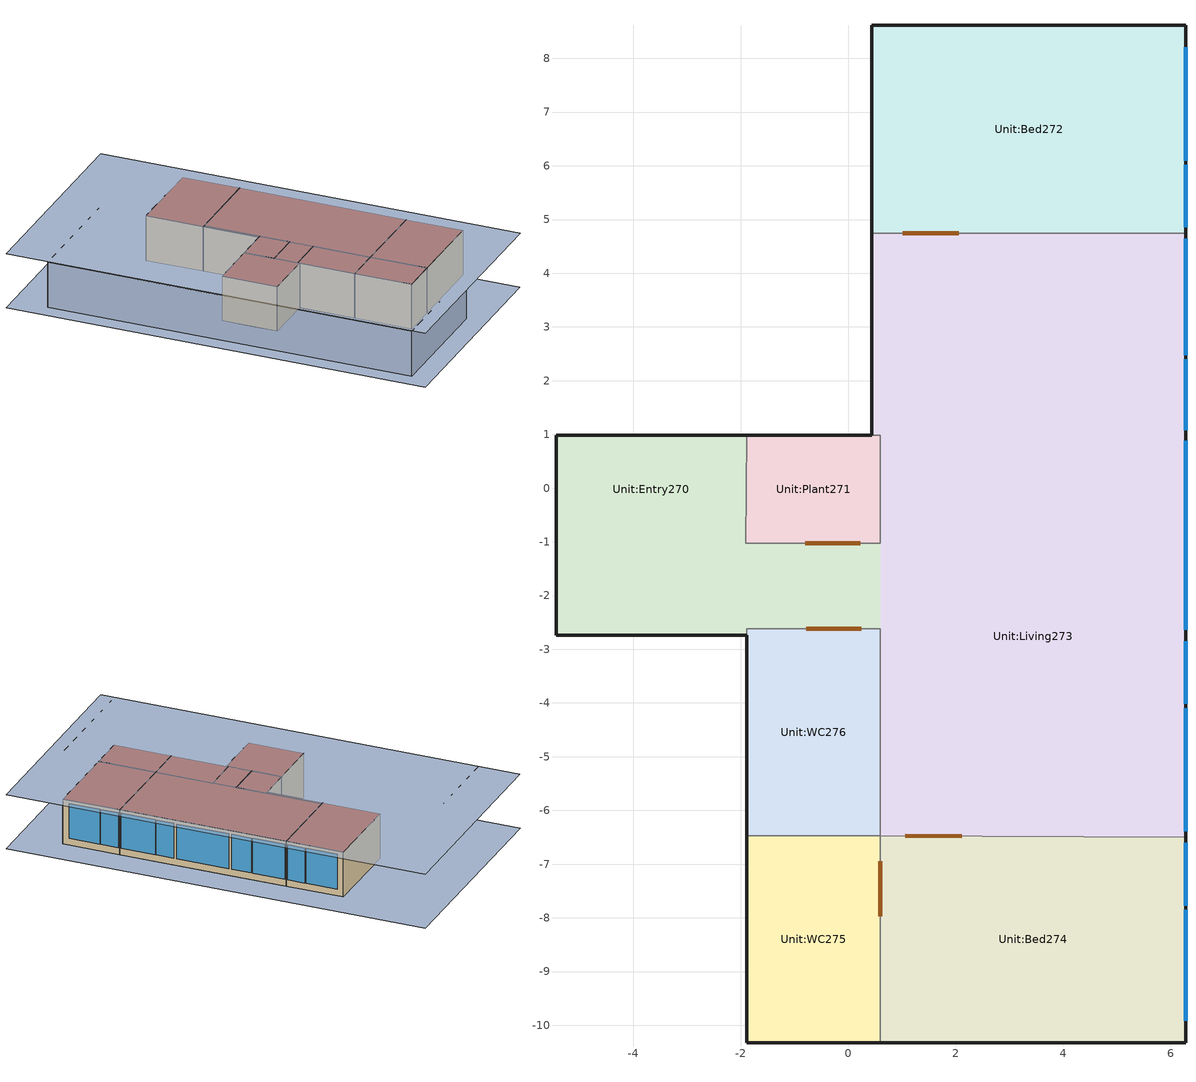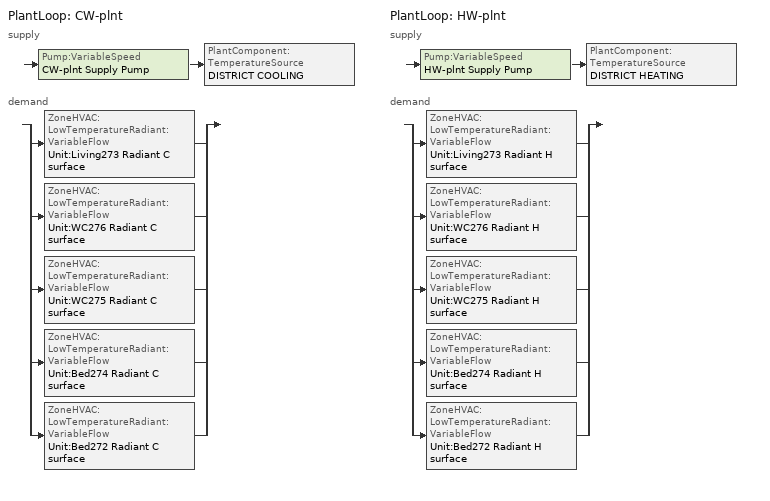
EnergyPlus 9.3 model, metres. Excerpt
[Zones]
Unit:Entry270
 floor outside (Nest external floor): 0.59,-2.62 -1.89,-2.62 -1.89,-1.03 0.59,-1.03 z8; -1.91,-1.03 -5.44,-1.03 -5.44,0.98 -1.89,0.98 z8; -1.89,-2.74 -5.44,-2.74 -5.44,-1.03 -1.89,-1.03 z8
 wall outside (Nest Unit External Wall North): -1.89,0.98 -5.44,0.98 -5.44,-2.74 -1.89,-2.74 z8:11.11
 wall to Unit:WC276 (Nest Unit Partitions): -1.89,-2.74 -1.89,-2.62 0.59,-2.62 z8:11.11
 wall to Unit:Plant271 (Nest Unit Partitions): 0.59,-1.03 -1.91,-1.03 -1.89,0.98 z8:11.11
 door inside (Project internal door): -0.78,-2.62 0.24,-2.62 z8.35:10.45; 0.22,-1.03 -0.8,-1.03 z8.4:10.5
 roof outside (Nest external ceiling): -1.92,-2.62 0.59,-2.62 0.59,-1.03 -1.91,-1.03 z11.11; -5.44,-2.74 -1.92,-2.74 -1.89,0.98 -5.44,0.98 z11.11
Unit:WC276
 floor outside (Heated Floor - External): 0.59,-6.47 -1.89,-6.47 -1.89,-2.62 0.59,-2.62 z8
 wall outside (Nest Unit External Wall North): -1.89,-2.74 -1.89,-6.47 z8:11.11
 wall to Unit:Living273 (Nest Unit Partitions_Rev): 0.59,-6.47 0.59,-2.62 z8:11.11
 wall to Unit:WC275 (Nest Unit Partitions): -1.89,-6.47 0.59,-6.47 z8:11.11
 roof outside (Chilled ceiling- External): -1.89,-6.47 0.59,-6.47 0.59,-2.62 -1.89,-2.62 z11.11
Unit:Plant271
 floor outside (Nest external floor): 0.59,-1.03 -1.91,-1.03 -1.89,0.98 0.59,0.98 z8
 wall outside (Nest Unit External Wall North): 0.44,0.98 -1.89,0.98 z8:11.11
 wall to Unit:Living273 (Nest Unit Partitions_Rev): 0.59,-1.03 0.59,0.98 0.44,0.98 z8:11.11
 roof outside (Nest external ceiling): -1.91,-1.03 0.59,-1.03 0.59,0.98 -1.89,0.98 z11.11
Unit:Living273
 floor outside (Heated Floor - External): 6.29,-6.5 0.59,-6.47 0.59,0.98 6.29,0.98 z8; 6.29,0.98 0.44,0.98 0.44,4.75 6.29,4.75 z8
 wall outside (Nest Unit External Wall South): 6.29,-6.5 6.29,4.75 z8:11.11
 wall outside (Nest Unit External Wall North): 0.44,4.75 0.44,0.98 z8:11.11
 wall to Unit:Bed272 (Nest Unit Partitions): 6.29,4.75 0.44,4.75 z8:11.11
 wall to Unit:Bed274 (Nest Unit Partitions): 0.59,-6.47 6.29,-6.5 z8:11.11
 window (1001): 6.29,-2.64 6.29,0.88 z8.45:10.87; 6.29,-6.39 6.29,-4.1 / 6.29,-4.02 6.29,-2.85 z8.46:10.89; 6.29,2.48 6.29,4.64 / 6.29,1.08 6.29,2.4 z8.46:10.88
 door inside (Project internal door): 2.06,4.75 1.01,4.75 / 1.06,-6.47 2.11,-6.48 z8.35:10.45
 roof outside (Chilled ceiling- External): 0.44,0.98 0.59,0.98 0.59,4.75 0.44,4.75 z11.11; 0.59,-6.47 6.29,-6.5 6.29,4.75 0.59,4.75 z11.11
Unit:WC275
 floor outside (Heated Floor - External): 0.59,-10.32 -1.89,-10.32 -1.89,-6.47 0.59,-6.47 z8
 wall outside (Nest Unit External Wall North): -1.89,-6.47 -1.89,-10.32 0.59,-10.32 z8:11.11
 wall to Unit:Bed274 (Nest Unit Partitions_Rev): 0.59,-10.32 0.59,-6.47 z8:11.11
 door inside (Project internal door): 0.59,-7.97 0.59,-6.95 z8.35:10.45
 roof outside (Chilled ceiling- External): -1.89,-10.32 0.59,-10.32 0.59,-6.47 -1.89,-6.47 z11.11
Unit:Bed272
 floor outside (Heated Floor - External): 6.29,4.75 0.44,4.75 0.44,8.61 6.29,8.61 z8
 wall outside (Nest Unit External Wall South): 6.29,4.75 6.29,8.61 z8:11.11
 wall outside (Nest Unit External Wall North): 6.29,8.61 0.44,8.61 0.44,4.75 z8:11.11
 window (1001): 6.29,6.1 6.29,8.2 / 6.29,4.85 6.29,6.02 z8.46:10.88
 roof outside (Chilled ceiling- External): 0.44,4.75 6.29,4.75 6.29,8.61 0.44,8.61 z11.11
Unit:Bed274
 floor outside (Heated Floor - External): 6.29,-10.32 0.59,-10.32 0.59,-6.47 6.29,-6.5 z8
 wall outside (Nest Unit External Wall South): 6.29,-10.32 6.29,-6.5 z8:11.11
 wall outside (Nest Unit External Wall North): 0.59,-10.32 6.29,-10.32 z8:11.11
 window (1001): 6.29,-9.91 6.29,-7.85 / 6.29,-7.77 6.29,-6.6 z8.46:10.88
 roof outside (Chilled ceiling- External): 0.59,-10.32 6.29,-10.32 6.29,-6.5 0.59,-6.47 z11.11
shading: 0.74,11.72 -7.89,11.72 / -7.89,11.72 -7.89,-12.87 / -7.89,-12.87 0.75,-12.87 / 0.75,-12.87 0.75,-10.32 / 0.75,-10.32 -1.89,-10.32 / -1.89,-10.32 -1.89,-2.74 / -1.89,-2.74 -5.44,-2.74 / -5.44,-2.74 -5.44,0.98 / -5.44,0.98 0.44,0.98 / 0.44,0.98 0.44,8.61 / 0.44,8.61 0.74,8.61 / 0.74,8.61 0.74,11.72 z8:11.11; -1.89,-12.87 0.75,-12.87 0.75,-10.32 -1.89,-10.32 z11.11; -5.44,-12.87 -1.89,-12.87 -1.89,-2.74 -5.44,-2.74 z11.11; -7.89,-12.87 -5.44,-12.87 -5.44,0.98 -7.89,0.98 z11.11; -7.89,0.98 0.44,0.98 0.44,8.61 -7.89,8.61 z11.11; -7.89,8.61 0.74,8.61 0.74,11.72 -7.89,11.72 z11.11; 0.74,8.61 0.44,8.61 0.44,11.72 0.74,11.72 z8; 0.44,0.98 -5.44,0.98 -5.44,11.72 0.44,11.72 z8; -5.44,-2.74 -7.89,-2.74 -7.89,11.72 -5.44,11.72 z8; -1.89,-10.32 -7.89,-10.32 -7.89,-2.74 -1.89,-2.74 z8; 0.75,-12.87 -7.89,-12.87 -7.89,-10.32 0.75,-10.32 z8; 7.2,-13.78 -7.88,-13.78 -7.88,14.54 7.2,14.54 z11.16; 7.2,-13.78 -7.88,-13.78 -7.88,14.54 7.2,14.54 z11.16; 7.19,-13.78 -7.9,-13.78 -7.9,14.54 7.19,14.54 z7.4; 7.19,-13.78 -7.9,-13.78 -7.9,14.54 7.19,14.54 z7.4
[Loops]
PlantLoop 'CW-plnt'
 supply: Pump:VariableSpeed 'CW-plnt Supply Pump' > PlantComponent:TemperatureSource 'DISTRICT COOLING'
 demand: split
  | ZoneHVAC:LowTemperatureRadiant:VariableFlow 'Unit:Living273 Radiant C surface'
  | ZoneHVAC:LowTemperatureRadiant:VariableFlow 'Unit:WC276 Radiant C surface'
  | ZoneHVAC:LowTemperatureRadiant:VariableFlow 'Unit:WC275 Radiant C surface'
  | ZoneHVAC:LowTemperatureRadiant:VariableFlow 'Unit:Bed274 Radiant C surface'
  | ZoneHVAC:LowTemperatureRadiant:VariableFlow 'Unit:Bed272 Radiant C surface'
PlantLoop 'HW-plnt'
 supply: Pump:VariableSpeed 'HW-plnt Supply Pump' > PlantComponent:TemperatureSource 'DISTRICT HEATING'
 demand: split
  | ZoneHVAC:LowTemperatureRadiant:VariableFlow 'Unit:Living273 Radiant H surface'
  | ZoneHVAC:LowTemperatureRadiant:VariableFlow 'Unit:WC276 Radiant H surface'
  | ZoneHVAC:LowTemperatureRadiant:VariableFlow 'Unit:WC275 Radiant H surface'
  | ZoneHVAC:LowTemperatureRadiant:VariableFlow 'Unit:Bed274 Radiant H surface'
  | ZoneHVAC:LowTemperatureRadiant:VariableFlow 'Unit:Bed272 Radiant H surface'
[Site:Location]
Nest (01-01:31-12): Latitude {deg}=47.24; Longitude {deg}=8.36; Time Zone {hr}=1; Elevation {m}=448.1
[Site:GroundTemperature:BuildingSurface]
18, 18, 18, 18, 18, 18, 18, 18, 18, 18, 18, 18
[SizingPeriod:DesignDay] Day of Month=15; Humidity Condition Type=WetBulb; Barometric Pressure {Pa}=96056.4; Wind Direction {deg}=0; Rain Indicator=No; Snow Indicator=No; Daylight Saving Time Indicator=No
Name | Month | Day Type | Maximum Dry-Bulb Temperature {C} | Daily Dry-Bulb Temperature Range {deltaC} | Wetbulb or DewPoint at Maximum Dry-Bulb {C} | Wind Speed {m/s} | Sky Clearness
Summer Design Day in Nest (01-01:31-12) Jul | 7 | SummerDesignDay | 28.8 | 8.7 | 19.1 | 0 | 0.98
Winter Design Day in Nest (01-01:31-12) | 1 | WinterDesignDay | -8.4 | 0 | -8.4 | 12.1 | 0
[Building]
Building: North Axis {deg}=29; Terrain=Suburbs; Loads Convergence Tolerance Value {W}=.04; Temperature Convergence Tolerance Value {deltaC}=.4; Solar Distribution=FullExterior; Maximum Number of Warmup Days=100; Minimum Number of Warmup Days=25
[Material:NoMass] Roughness=Rough; Thermal Resistance {m2-K/W}=.18; Thermal Absorptance=0.9; Solar Absorptance=0.7; Visible Absorptance=0.7
9_RVAL_2; 15_RVAL_2
[Construction]
Nest external floor; Nest external ceiling: External Rendering_0.025, MW Stone Wool (rolls)_0.2, Timber Flooring_0.005
Nest Unit Partitions; Nest Unit Partitions_Rev: Feinputz Lehm_0.0125, Rewall Nakedboard_0.015, Reapor_0.075, Rewall Nakedboard_0.015, Feinputz Lehm_0.0125
Project internal door: Painted Oak_0.035
Nest Unit External Wall South: Woods - fir pine_0.025, 9_RVAL_2, Mineral fibre/wool - UltratouchDenim_0.215, Woods - fir pine_0.015, Mycofoam_0.055, Feinputz Lehm_0.01
Nest Unit External Wall North: Woods - fir pine_0.025, 15_RVAL_2, Capatect Hanf_0.26, Woods - fir pine_0.015, ECOR flatCOR_0.01, Felt_0.01
1001: 10000, 1016, 10002, 1016, 10001
2001: 20001, 10000, 1016, 10002, 1016, 10001
[WindowMaterial:Gas]
1016: Gas Type=Argon; Thickness {m}=.012
[WindowMaterial:Glazing] Optical Data Type=SpectralAverage; Thickness {m .008}=.003; Infrared Transmittance at Normal Incidence=0; Conductivity {W/m-K 1.0}=1
10000: Solar Transmittance at Normal Incidence {.8}=.8; Front Side Solar Reflectance at Normal Incidence {.17}=.15; Back Side Solar Reflectance at Normal Incidence {.22}=.15; Visible Transmittance at Normal Incidence=.85; Front Side Visible Reflectance at Normal Incidence=.056; Back Side Visible Reflectance at Normal Incidence=.079; Front Side Infrared Hemispherical Emissivity {.84}=.84; Back Side Infrared Hemispherical Emissivity {.1}=.1; Dirt Correction Factor for Solar and Visible Transmittance {.2}=1
10001: Visible Transmittance at Normal Incidence=.85; Front Side Visible Reflectance at Normal Incidence=.079; Back Side Visible Reflectance at Normal Incidence=.056; Solar Transmittance at Normal Incidence {.7}=.8; Front Side Solar Reflectance at Normal Incidence {.22}=.15; Back Side Solar Reflectance at Normal Incidence {.17}=.15; Front Side Infrared Hemispherical Emissivity {.1}=.1; Back Side Infrared Hemispherical Emissivity {.84}=.84; Dirt Correction Factor for Solar and Visible Transmittance=1
10002: Front Side Visible Reflectance at Normal Incidence=.081; Back Side Visible Reflectance at Normal Incidence=.081; Dirt Correction Factor for Solar and Visible Transmittance=1; Solar Transmittance at Normal Incidence {.875}=.875; Front Side Solar Reflectance at Normal Incidence {.071}=.075; Back Side Solar Reflectance at Normal Incidence {.071}=.075; Visible Transmittance at Normal Incidence {.881}=.898; Front Side Infrared Hemispherical Emissivity=.84; Back Side Infrared Hemispherical Emissivity=.84
[WindowMaterial:Blind]
20001: Slat Orientation=Horizontal; Slat Width {m}=0.025; Slat Separation {m}=0.024; Slat Thickness {m}=0.001; Slat Angle {deg}=90; Slat Conductivity {W/m-K}=0.9; Slat Beam Solar Transmittance=0.05; Front Side Slat Beam Solar Reflectance=0.8; Back Side Slat Beam Solar Reflectance=.8; Slat Diffuse Solar Transmittance=0.05; Front Side Slat Diffuse Solar Reflectance=.8; Back Side Slat Diffuse Solar Reflectance=.8; Slat Beam Visible Transmittance=0; Front Side Slat Beam Visible Reflectance=.8; Back Side Slat Beam Visible Reflectance=.8; Slat Diffuse Visible Transmittance=0; Front Side Slat Diffuse Visible Reflectance=.8; Back Side Slat Diffuse Visible Reflectance=.8; Slat Infrared Hemispherical Transmittance=0; Front Side Slat Infrared Hemispherical Emissivity=.9; Back Side Slat Infrared Hemispherical Emissivity=.9; Blind to Glass Distance {m}=.015; Blind Top Opening Multiplier=.5; Blind Bottom Opening Multiplier=.5; Blind Left Side Opening Multiplier=.5; Blind Right Side Opening Multiplier=.5; Minimum Slat Angle {deg}=0; Maximum Slat Angle {deg}=180
[Material] Roughness=Rough
External Rendering_0.025: Thickness {m}=.025; Conductivity {W/m-K}=0.5; Density {kg/m3}=1300; Specific Heat {J/kg-K}=1000; Thermal Absorptance=0.9; Solar Absorptance=0.7; Visible Absorptance=0.7
MW Stone Wool (rolls)_0.2: Conductivity {W/m-K}=0.03; Density {kg/m3}=30; Specific Heat {J/kg-K}=840; Thermal Absorptance=0.9; Solar Absorptance=0.6; Visible Absorptance=0.6; Thickness {m .15}=.25
Timber Flooring_0.005: Thickness {m .005}=.006; Conductivity {W/m-K .08 to 15}=.15; Density {kg/m3 2600 3000}=3000; Specific Heat {J/kg-K 2600 3000}=3000; Thermal Absorptance {0.6}=0.6; Solar Absorptance {0.53}=0.7; Visible Absorptance {0.53}=0.2
Feinputz Lehm_0.0125: Conductivity {W/m-K}=.8; Thermal Absorptance=.9; Solar Absorptance=.7; Visible Absorptance=.6; Thickness {m 0.01}=.017; Density {kg/m3 1600}=1600; Specific Heat {J/kg-K 1000}=1000
Rewall Nakedboard_0.015: Thermal Absorptance=.9; Solar Absorptance=.6; Visible Absorptance=.6; Thickness {m .015}=.1; Conductivity {W/m-K.21}=1.21; Density {kg/m3 732}=2732; Specific Heat {J/kg-K 1000 2500}=2500
Reapor_0.075: Conductivity {W/m-K}=.08; Density {kg/m3}=25; Specific Heat {J/kg-K}=1000; Thermal Absorptance=.9; Solar Absorptance=.6; Visible Absorptance=.6; Thickness {m 075}=.15
Painted Oak_0.035: Thickness {m}=.035; Conductivity {W/m-K}=0.19; Density {kg/m3}=700; Specific Heat {J/kg-K}=2390; Thermal Absorptance=0.9; Solar Absorptance=0.5; Visible Absorptance=0.5
Woods - fir pine_0.025: Conductivity {W/m-K}=0.12; Specific Heat {J/kg-K}=1380; Thermal Absorptance=0.9; Solar Absorptance=0.6; Visible Absorptance=0.6; Thickness {m .015}=.05; Density {kg/m3 510}=510
Mineral fibre/wool - UltratouchDenim_0.215: Density {kg/m3}=140; Specific Heat {J/kg-K}=840; Thermal Absorptance=.9; Solar Absorptance=.6; Visible Absorptance=.6; Thickness {m .415}=.25; Conductivity {W/m-K .038}=.038
Woods - fir pine_0.015: Conductivity {W/m-K}=0.5; Specific Heat {J/kg-K}=1380; Thermal Absorptance=0.9; Solar Absorptance=0.6; Visible Absorptance=0.6; Thickness {m .015}=.015; Density {kg/m3 510}=510
Mycofoam_0.055: Density {kg/m3}=43; Specific Heat {J/kg-K}=1380; Thermal Absorptance=.9; Solar Absorptance=.6; Visible Absorptance=.6; Thickness {m .055}=.075; Conductivity {W/m-K .136}=.136
Feinputz Lehm_0.01: Solar Absorptance=.6; Visible Absorptance=.6; Density {kg/m3 1600}=1600; Specific Heat {J/kg-K 1000}=1000; Thickness {m .01}=.01; Conductivity {W/m-K 1.8}=1.8; Thermal Absorptance {0.9}=.8
Limestone extra hard_0.008: Thermal Absorptance=0.8; Solar Absorptance=0.4; Visible Absorptance=0.2; Thickness {m .008}=.01; Conductivity {W/m-K 12.28}=15.5; Density {kg/m3 3600}=1500; Specific Heat {J/kg-K 2000}=1500
Capatect Hanf_0.26: Density {kg/m3}=48; Specific Heat {J/kg-K}=1381; Thermal Absorptance=.9; Solar Absorptance=.6; Visible Absorptance=.6; Thickness {m .26}=.46; Conductivity {W/m-K .041}=.15
ECOR flatCOR_0.01: Density {kg/m3}=1067; Specific Heat {J/kg-K}=1200; Thermal Absorptance=.9; Solar Absorptance=.6; Visible Absorptance=.6; Thickness {m .01}=.06; Conductivity {W/m-K.032}=.032
Felt_0.01: Conductivity {W/m-K}=.1; Thermal Absorptance=.9; Solar Absorptance=.7; Visible Absorptance=.7; Thickness {m .01}=.02; Density {kg/m3 280}=1780; Specific Heat {J/kg-K 400}=1900
[Construction:InternalSource]
Heated Floor - External: 2, 2, 1, 0.1, External Rendering_0.025, MW Stone Wool (rolls)_0.2, Timber Flooring_0.005
Chilled ceiling- External: 2, 2, 1, .1, External Rendering_0.025, MW Stone Wool (rolls)_0.2, Limestone extra hard_0.008
[WindowShadingControl] Shading Type=ExteriorBlind; Construction with Shading=2001; Shading Control Type=OnIfScheduleAllows; Setpoint {W/m2, W or deg C 1200}=10; Shading Control Is Scheduled=Yes; Glare Control Is Active=No; Type of Slat Angle Control for Blinds=FixedSlatAngle; Setpoint 2 {W/m2 or deg C}=0; Multiple Surface Control Type=Sequential
Name | Zone | Schedule | Daylighting Control Object | Fenestration Surface 1 | Fenestration Surface 2 | Fenestration Surface 3 | Fenestration Surface 4 | Fenestration Surface 5
1001-Unit:Living273 | Unit:Living273 | Living273_Shade1 | Unit:Living273_DaylCtrl | Unit:Living273_Wall_2_0_0_0_0_0_Win
1001-Unit:Living273-2 | Unit:Living273 | Living273_Shade2 | Unit:Living273_DaylCtrl |  | Unit:Living273_Wall_2_0_0_1_0_1_Win | Unit:Living273_Wall_2_0_0_2_0_2_Win
1001-Unit:Living273-3 | Unit:Living273 | Living273_Shade3 | Unit:Living273_DaylCtrl |  |  |  | Unit:Living273_Wall_2_0_0_3_0_3_Win | Unit:Living273_Wall_2_0_0_4_0_4_Win
1001-Unit:Bed274 | Unit:Bed274 | Bed274_Shade | Unit:Bed274_DaylCtrl | Unit:Bed274_Wall_2_0_0_0_0_0_Win | Unit:Bed274_Wall_2_0_0_1_0_1_Win
1001-Unit:Bed272 | Unit:Bed272 | Bed272_Shade | Unit:Bed272_DaylCtrl | Unit:Bed272_Wall_2_0_0_0_0_0_Win | Unit:Bed272_Wall_2_0_0_1_0_1_Win
[Zone] Type=1; Multiplier=1; Ceiling Height {m}=autocalculate; Volume {m3}=autocalculate
Unit:Entry270; Unit:WC276; Unit:Living273; Unit:Plant271; Unit:WC275; Unit:Bed274; Unit:Bed272
[PEOPLE] Number of People Calculation Method=People; Fraction Radiant=.3; Sensible Heat Fraction=AutoCalculate; Carbon Dioxide Generation Rate {m3/s-W}=3.82e-08; Enable ASHRAE 55 Comfort Warnings=No; Mean Radiant Temperature Calculation Type=ZoneAveraged; Work Efficiency Schedule=Work efficiency; Clothing Insulation Calculation Method=ClothingInsulationSchedule; Air Velocity Schedule=AirVelocitySchedule
Name | Zone or ZoneList | Number of People Schedule | Number of People | Activity Level Schedule | Clothing Insulation Schedule | Number of People 1.15816
People Unit:Entry270 | Unit:Entry270 | Off 24/7 | 0 | Activity Schedule 6995 | Clothing Schedule 6995
People Unit:WC276 | Unit:WC276 | Off 24/7 | 0 | Activity Schedule 7006 | Clothing Schedule 7006
People Unit:Living273 | Unit:Living273 | SIA Living_Occ |  | Activity Schedule 7014 | Clothing Schedule 7014 | 0.1
People Unit:Plant271 | Unit:Plant271 | Off 24/7 | 0 | Activity Schedule 7025 | Clothing Schedule 7025
People Unit:WC275 | Unit:WC275 | Off 24/7 | 0 | Activity Schedule 7033 | Clothing Schedule 7033
People Unit:Bed274 | Unit:Bed274 | SIA Bed_Occ | .357798 | Activity Schedule 7040 | Clothing Schedule 7040
People Unit:Bed272 | Unit:Bed272 | SIA Bed_Occ | .350374 | Activity Schedule 7047 | Clothing Schedule 7047
[Lights] Design Level Calculation Method=LightingLevel; Return Air Fraction=0; Fraction Replaceable=1
Name | Zone or ZoneList | Schedule | Lighting Level {W} | Fraction Radiant | Fraction Visible | Lighting Level {W 2721.676}
Unit:Entry270 General lighting | Unit:Entry270 | Off 24/7 | 100 | 0 | .2
Unit:WC276 General lighting | Unit:WC276 | On 24/7 | 150 | .42 | .18
Unit:Living273 General lighting | Unit:Living273 | Off 24/7 |  | 0 | .2 | 40
Unit:WC275 General lighting | Unit:WC275 | On 24/7 | 150 | .42 | .18
Unit:Bed274 General lighting | Unit:Bed274 | Off 24/7 | 20 | 0 | .2
Unit:Bed272 General lighting | Unit:Bed272 | Off 24/7 | 20 | 0 | .2
[ZoneInfiltration:DesignFlowRate] Design Flow Rate Calculation Method=Flow/zone; Constant Term Coefficient=1; Temperature Term Coefficient=0; Velocity Term Coefficient=0; Velocity Squared Term Coefficient=0
Unit:Entry270 Infiltration: Zone or ZoneList=Unit:Entry270; Schedule=Off 24/7; Design Flow Rate {m3/s .00052, last .00001}=.001
Unit:WC276 Infiltration: Zone or ZoneList=Unit:WC276; Schedule=On 24/7; Design Flow Rate {m3/s .001754 last .00001}=.005
Unit:Living273 Infiltration: Zone or ZoneList=Unit:Living273; Schedule=On 24/7; Design Flow Rate {m3/s .02207 last .002 or .001}=.006
Unit:Plant271 Infiltration: Zone or ZoneList=Unit:Plant271; Schedule=Off 24/7; Design Flow Rate {m3/s last .00001}=.001
Unit:WC275 Infiltration: Zone or ZoneList=Unit:WC275; Schedule=On 24/7; Design Flow Rate {m3/s .001602 last .00001}=.005
Unit:Bed274 Infiltration: Zone or ZoneList=Unit:Bed274; Schedule=On 24/7; Design Flow Rate {m3/s .002 last .0005}=.003
Unit:Bed272 Infiltration: Zone or ZoneList=Unit:Bed272; Schedule=On 24/7; Design Flow Rate {m3/s .001 last .0005}=.003
[ElectricEquipment] Schedule=Off 24/7; Design Level Calculation Method=EquipmentLevel; Fraction Latent=0; Fraction Radiant=.2; Fraction Lost=0
Name | Zone or ZoneList | Design Level {W 579.08} | Design Level {W}
Unit:Living273 Equipment 1 | Unit:Living273 | 230
Unit:Plant271 Equipment 1 | Unit:Plant271 |  | 1000
Unit:Bed274 Equipment 1 | Unit:Bed274 |  | 25
Unit:Bed272 Equipment 1 | Unit:Bed272 |  | 25
[Daylighting:Controls] Daylighting Method=SplitFlux; Availability Schedule=Off 24/7; Lighting Control Type=Continuous; Minimum Input Power Fraction for Continuous or ContinuousOff Dimming Control=.1; Minimum Light Output Fraction for Continuous or ContinuousOff Dimming Control=0.1; Probability Lighting will be Reset When Needed in Manual Stepped Control=1; Glare Calculation Azimuth Angle of View Direction Clockwise from Zone y-Axis {deg}=0; Maximum Allowable Discomfort Glare Index=22; Fraction of Zone Controlled by Reference Point 1=1
Name | Zone | Glare Calculation Daylighting Reference Point | Daylighting Reference Point 1 | Illuminance Setpoint at Reference Point 1 {lux}
Unit:Living273_DaylCtrl | Unit:Living273 | Unit:Living273_DaylRefPt1 | Unit:Living273_DaylRefPt1 | 500
Unit:Bed274_DaylCtrl | Unit:Bed274 | Unit:Bed274_DaylRefPt1 | Unit:Bed274_DaylRefPt1 | 200
Unit:Bed272_DaylCtrl | Unit:Bed272 | Unit:Bed272_DaylRefPt1 | Unit:Bed272_DaylRefPt1 | 200
[ZoneVentilation:WindandStackOpenArea] Opening Area Fraction Schedule=On 24/7; Effective Angle {deg}=119; Height Difference {m}=1
Name | Zone | Opening Area {m2} | Opening Effectiveness {0.001} | Discharge Coefficient for Opening {AutoCalculate 0.005} | Minimum Indoor Temperature Schedule | Opening Effectiveness | Discharge Coefficient for Opening  {AutoCalculate} | Discharge Coefficient for Opening  {AutoCalculate 0.005}
Living273_Vent1 | Unit:Living273 | 3.5 | 0.001 | 0.01 | Living273_Win1
Living273_Vent2 | Unit:Living273 | 3.12 | 0.001 | 0.01 | Living273_Win2
Unit:Bed274_Vent | Unit:Bed274 | 3.12 |  |  | Bed274_Win | 0.001 | 0.007
Unit:Bed272_Vent | Unit:Bed272 | 3.12 |  |  | Bed272_Win | 0.001 |  | 0.011
[Sizing:Plant] Loop Design Temperature Difference {deltaC}=12
Name | Loop Type | Design Loop Exit Temperature {C}
CW-plnt | Cooling | 8
HW-plnt | Heating | 36
[PlantLoop] Fluid Type=Water; Minimum Loop Flow Rate {m3/s}=0; Plant Loop Volume {m3}=autocalculate; Load Distribution Scheme=SequentialLoad; Plant Loop Demand Calculation Scheme=SingleSetpoint; Common Pipe Simulation=None; Pressure Simulation Type=None
Name | Plant Equipment Operation Scheme | Maximum Loop Temperature {C} | Minimum Loop Temperature {C} | Maximum Loop Flow Rate {m3/s 0.00035} | Maximum Loop Flow Rate {m3/s}
CW-plnt | CW-plnt Operation | 46 | 2 | 0.00055
HW-plnt | HW-plnt Operation | 42 | 22 |  | 0.00035
[PlantEquipmentOperationSchemes]
Name | Control Scheme 1 | Control Scheme 1 Schedule
CW-plnt Operation | FS-D-C Scheme 1 | Cooling Availability Schedule
HW-plnt Operation | FS-D-H Scheme 1 | Heating Availability Schedule
[PlantEquipmentOperation:CoolingLoad]
FS-D-C Scheme 1: Load Range 1 Lower Limit {W}=0; Load Range 1 Upper Limit {W}=1e+15; Range 1 Equipment List=FS-D-C Scheme 1 Range 1 Equipment List
[PlantEquipmentList]
FS-D-C Scheme 1 Range 1 Equipment List: DISTRICT COOLING
FS-D-H Scheme 1 Range 1 Equipment List: DISTRICT HEATING
[ZoneHVAC:LowTemperatureRadiant:VariableFlow] Temperature Control Type=MeanAirTemperature; Heating Design Capacity Method=HeatingDesignCapacity; Cooling Design Capacity Method=CoolingDesignCapacity; Condensation Control Type=Off; Condensation Control Dewpoint Offset {C}=0
Unit:Living273 Radiant C surface: Availability Schedule=Cooling Availability Schedule; Zone=Unit:Living273; Surface Name or Radiant Surface Group=Unit:Living273 Radiant C Surface List; Hydronic Tubing Inside Diameter {m} 0.021=0.021; Hydronic Tubing Length {m 97}=97; Heating Design Capacity {W}=0; Cooling Design Capacity {W}=1280; Maximum Cold Water Flow {m3/s}=0.00019; Cooling Control Throttling Range {deltaC}=.5; Cooling Control Temperature Schedule=Unit:Living273 Setpoint Schedule; Number of Circuits=CalculateFromCircuitLength; Circuit Length {m 320.100}=320.1
Unit:Living273 Radiant H surface: Availability Schedule=Heating Availability Schedule; Zone=Unit:Living273; Surface Name or Radiant Surface Group=Unit:Living273 Radiant H Surface List; Hydronic Tubing Inside Diameter {m} 0.021=0.021; Heating Design Capacity {W}=1910; Cooling Design Capacity {W}=0; Number of Circuits=CalculateFromCircuitLength; Hydronic Tubing Length {m 97 to 7}=97; Maximum Hot Water Flow {m3/s}=0.00019; Heating Control Throttling Range {deltaC .5}=.5; Heating Control Temperature Schedule=Unit:Living273 Setpoint Schedule; Circuit Length {m 320.100 to 10.100}=320.1
Unit:WC276 Radiant C surface: Availability Schedule=Cooling Availability Schedule; Zone=Unit:WC276; Surface Name or Radiant Surface Group=Unit:WC276 Radiant C Surface List; Heating Design Capacity {W}=0; Cooling Design Capacity {W}=150; Maximum Cold Water Flow {m3/s}=0.00002; Cooling Control Throttling Range {deltaC}=.5; Cooling Control Temperature Schedule=Unit:WC276 Setpoint Schedule; Number of Circuits=CalculateFromCircuitLength; Hydronic Tubing Inside Diameter {m}0.015=0.013; Hydronic Tubing Length {m}=14; Circuit Length {m}=53.35
Unit:WC276 Radiant H surface: Availability Schedule=Heating Availability Schedule; Zone=Unit:WC276; Surface Name or Radiant Surface Group=Unit:WC276 Radiant H Surface List; Heating Design Capacity {W}=300; Cooling Design Capacity {W}=0; Number of Circuits=CalculateFromCircuitLength; Maximum Hot Water Flow {m3/s}=0.00002; Heating Control Temperature Schedule=Unit:WC276 Setpoint Schedule; Hydronic Tubing Inside Diameter {m}0.015=0.013; Hydronic Tubing Length {m 14}=14; Heating Control Throttling Range {deltaC}=.5; Circuit Length {m 53.350}=53.35
Unit:WC275 Radiant C surface: Availability Schedule=Cooling Availability Schedule; Zone=Unit:WC275; Surface Name or Radiant Surface Group=Unit:WC275 Radiant C Surface List; Heating Design Capacity {W}=0; Cooling Design Capacity {W}=150; Maximum Cold Water Flow {m3/s}=0.00002; Cooling Control Throttling Range {deltaC}=.5; Cooling Control Temperature Schedule=Unit:WC275 Setpoint Schedule; Number of Circuits=CalculateFromCircuitLength; Hydronic Tubing Inside Diameter {m}0.015=0.013; Hydronic Tubing Length {m}=14; Circuit Length {m}=53.35
Unit:WC275 Radiant H surface: Availability Schedule=Heating Availability Schedule; Zone=Unit:WC275; Surface Name or Radiant Surface Group=Unit:WC275 Radiant H Surface List; Heating Design Capacity {W}=300; Number of Circuits=CalculateFromCircuitLength; Maximum Hot Water Flow {m3/s}=0.00002; Heating Control Temperature Schedule=Unit:WC275 Setpoint Schedule; Hydronic Tubing Inside Diameter {m}0.015=0.013; Hydronic Tubing Length {m 14}=14; Heating Control Throttling Range {deltaC}=.5; Circuit Length {m 53.350}=53.35
Unit:Bed274 Radiant C surface: Availability Schedule=Cooling Availability Schedule; Zone=Unit:Bed274; Surface Name or Radiant Surface Group=Unit:Bed274 Radiant C Surface List; Heating Design Capacity {W}=0; Cooling Design Capacity {W}=325; Maximum Cold Water Flow {m3/s}=0.00007; Cooling Control Throttling Range {deltaC}=.5; Cooling Control Temperature Schedule=Unit:Bed274 Setpoint Schedule; Number of Circuits=CalculateFromCircuitLength; Hydronic Tubing Length {m}=34; Circuit Length {m}=106.7; Hydronic Tubing Inside Diameter {m}0.021=0.021
Unit:Bed274 Radiant H surface: Availability Schedule=Heating Availability Schedule; Zone=Unit:Bed274; Surface Name or Radiant Surface Group=Unit:Bed274 Radiant H Surface List; Heating Design Capacity {W}=650; Cooling Design Capacity {W}=0; Number of Circuits=CalculateFromCircuitLength; Maximum Hot Water Flow {m3/s}=0.00007; Heating Control Throttling Range {deltaC .5}=.5; Heating Control Temperature Schedule=Unit:Bed274 Setpoint Schedule; Hydronic Tubing Inside Diameter {m}0.021=0.021; Hydronic Tubing Length {m 34 to 3}=34; Circuit Length {m 106.700 to 3.7}=106.7
Unit:Bed272 Radiant C surface: Availability Schedule=Cooling Availability Schedule; Zone=Unit:Bed272; Surface Name or Radiant Surface Group=Unit:Bed272 Radiant C Surface List; Hydronic Tubing Inside Diameter {m} 0.021=0.021; Heating Design Capacity {W}=0; Cooling Design Capacity {W}=325; Maximum Cold Water Flow {m3/s}=0.00007; Cooling Control Throttling Range {deltaC}=.5; Cooling Control Temperature Schedule=Unit:Bed272 Setpoint Schedule; Circuit Length {m}=106.7; Hydronic Tubing Length {m autosize 34}=34; Number of Circuits CalculateFromCircuitLength=CalculateFromCircuitLength
Unit:Bed272 Radiant H surface: Availability Schedule=Heating Availability Schedule; Zone=Unit:Bed272; Surface Name or Radiant Surface Group=Unit:Bed272 Radiant H Surface List; Hydronic Tubing Inside Diameter {m} 0.021=0.021; Heating Design Capacity {W}=650; Cooling Design Capacity {W}=0; Maximum Hot Water Flow {m3/s}=0.00007; Heating Control Throttling Range {deltaC .5}=.5; Heating Control Temperature Schedule=Unit:Bed272 Setpoint Schedule; Circuit Length {m 106.700 to 3.7}=106.7; Number of Circuits CalculateFromCircuitLength=CalculateFromCircuitLength; Hydronic Tubing Length {m autosize 34 to 3}=34
[ZoneHVAC:LowTemperatureRadiant:SurfaceGroup]
Name | Surface 1 | Flow Fraction for Surface 1 | Surface 2 | Flow Fraction for Surface 2
Unit:Living273 Radiant C surface list | Unit:Living273_Roof_1_0_0 | .009016 | Unit:Living273_Roof_1_0_1 | .990984
Unit:Living273 Radiant H surface list | Unit:Living273_ExtFloor_0_0_1 | .341213 | Unit:Living273_ExtFloor_0_0_0 | .658787
Unit:WC276 Radiant C Surface List | Unit:WC276_Roof_1_0_0 | 1
Unit:WC276 Radiant H Surface List | Unit:WC276_ExtFloor_0_0_0 | 1
Unit:WC275 Radiant C Surface List | Unit:WC275_Roof_1_0_0 | 1
Unit:WC275 Radiant H Surface List | Unit:WC275_ExtFloor_0_0_0 | 1
Unit:Bed274 Radiant C Surface List | Unit:Bed274_Roof_1_0_0 | 1
Unit:Bed274 Radiant H Surface List | Unit:Bed274_ExtFloor_0_0_0 | 1
Unit:Bed272 Radiant C Surface List | Unit:Bed272_Roof_1_0_0 | 1
Unit:Bed272 Radiant H Surface List | Unit:Bed272_ExtFloor_0_0_0 | 1
[Pump:VariableSpeed] Design Maximum Flow Rate {m3/s}=0.00035; Design Pump Head {Pa}=68000; Design Power Consumption {W}=autosize; Motor Efficiency=0.9; Fraction of Motor Inefficiencies to Fluid Stream=0; Coefficient 1 of the Part Load Performance Curve=0; Coefficient 2 of the Part Load Performance Curve=1; Coefficient 3 of the Part Load Performance Curve=0; Coefficient 4 of the Part Load Performance Curve=0; Design Minimum Flow Rate {m3/s}=0; Pump Control Type=Intermittent
CW-plnt Supply Pump; HW-plnt Supply Pump
[PlantComponent:TemperatureSource] Design Volume Flow Rate {m3/s}=0.00035; Temperature Specification Type=Scheduled
Name | Source Temperature {C} | Source Temperature Schedule
DISTRICT COOLING | 15 | DISTRICT COOLING Sch
DISTRICT HEATING | 36 | DISTRICT HEATING Sch
[PlantEquipmentOperation:HeatingLoad]
FS-D-H Scheme 1: Load Range 1 Lower Limit {W}=0; Load Range 1 Upper Limit {W}=1e+15; Range 1 Equipment List=FS-D-H Scheme 1 Range 1 Equipment List
[ZoneControl:Thermostat] Control Type Schedule=Control type schedule: Always 3
Name | Zone or ZoneList | Control 1
Unit:Living273 Thermostat | Unit:Living273 | Unit:Living273 Single SP
Unit:WC276 Thermostat | Unit:WC276 | Unit:WC276 Single SP
Unit:WC275 Thermostat | Unit:WC275 | Unit:WC275 Single SP
Unit:Bed274 Thermostat | Unit:Bed274 | Unit:Bed274 Single SP
Unit:Bed272 Thermostat | Unit:Bed272 | Unit:Bed272 Single SP
[ThermostatSetpoint:SingleHeatingOrCooling]
Name | Setpoint Temperature Schedule
Unit:Living273 Single SP | Unit:Living273 Setpoint Schedule
Unit:WC276 Single SP | Unit:WC276 Setpoint Schedule
Unit:WC275 Single SP | Unit:WC275 Setpoint Schedule
Unit:Bed274 Single SP | Unit:Bed274 Setpoint Schedule
Unit:Bed272 Single SP | Unit:Bed272 Setpoint Schedule
[Zone equipment]
Unit:Living273: Unit:Living273 Radiant H surface, Unit:Living273 Radiant C surface
Unit:WC276: Unit:WC276 Radiant H surface, Unit:WC276 Radiant C surface
Unit:WC275: Unit:WC275 Radiant H surface, Unit:WC275 Radiant C surface
Unit:Bed274: Unit:Bed274 Radiant H surface, Unit:Bed274 Radiant C surface
Unit:Bed272: Unit:Bed272 Radiant H surface, Unit:Bed272 Radiant C surface
[AvailabilityManager:Scheduled]
Name | Schedule
CW-plnt Availability | Cooling Availability Schedule
HW-plnt Availability | Heating Availability Schedule
[SetpointManager:Scheduled] Control Variable=Temperature
Name | Schedule | Setpoint Node or NodeList
CW-plnt Setpoint Manager | Heating low control temperature schedule: Always 7.00 | CW-plnt Setpoint Manager Node List
HW-plnt Setpoint Manager | Heating low water temperature schedule: Always 42.00 | HW-plnt Setpoint Manager Node List
[EnergyManagementSystem:Actuator]
Name | Actuated Component Unique | Actuated Component Type | Actuated Component Control Type
DryBulb_override | Environment | Weather Data | Outdoor Dry Bulb
DewPoint_override | Environment | Weather Data | Outdoor Dew Point
RH_override | Environment | Weather Data | Outdoor Relative Humidity
DHI_override | Environment | Weather Data | Diffuse Solar
DNI_override | Environment | Weather Data | Direct Solar
WS_override | Environment | Weather Data | Wind Speed
WD_override | Environment | Weather Data | Wind Direction
Occ_R272_override | PEOPLE UNIT:BED272 | People | Number of People
Occ_R273_override | PEOPLE UNIT:LIVING273 | People | Number of People
Occ_R274_override | PEOPLE UNIT:BED274 | People | Number of People
LPD_R270_override | UNIT:ENTRY270 GENERAL LIGHTING | Lights | Electric Power Level
LPD_R272_override | UNIT:BED272 GENERAL LIGHTING | Lights | Electric Power Level
LPD_R273_override | UNIT:LIVING273 GENERAL LIGHTING | Lights | Electric Power Level
LPD_R274_override | UNIT:BED274 GENERAL LIGHTING | Lights | Electric Power Level
LPD_R275_override | UNIT:WC275 GENERAL LIGHTING | Lights | Electric Power Level
LPD_R276_override | UNIT:WC276 GENERAL LIGHTING | Lights | Electric Power Level
EPD_R271_override | UNIT:PLANT271 EQUIPMENT 1 | ElectricEquipment | Electric Power Level
EPD_R272_override | UNIT:BED272 EQUIPMENT 1 | ElectricEquipment | Electric Power Level
EPD_R273_override | UNIT:LIVING273 EQUIPMENT 1 | ElectricEquipment | Electric Power Level
EPD_R274_override | UNIT:BED274 EQUIPMENT 1 | ElectricEquipment | Electric Power Level
HW_272_override | Unit:Bed272 Radiant H surface | Hydronic Low Temp Radiant | Water Mass Flow Rate
CW_272_override | Unit:Bed272 Radiant C surface | Hydronic Low Temp Radiant | Water Mass Flow Rate
H_plnt_pump_override | HW-plnt Supply Pump | Pump | Pump Mass Flow Rate
C_plnt_pump_override | CW-plnt Supply Pump | Pump | Pump Mass Flow Rate
[ExternalInterface:FunctionalMockupUnitExport:From:Variable]
Name | Output:Variable Index Key | Output:Variable | FMU Variable
 | Unit:Bed272 | Zone Mean Air Temperature | R272_Air_Temperature
 | Unit:Living273 | Zone Mean Air Temperature | R273_Air_Temperature
 | Unit:Bed274 | Zone Mean Air Temperature | R274_Air_Temperature
 | Unit:WC275 | Zone Mean Air Temperature | R275_Air_Temperature
 | Unit:WC276 | Zone Mean Air Temperature | R276_Air_Temperature
 | DISTRICT HEATING Outlet Node | System Node Temperature | DistrictHeating_Supply_Temperature
 | DISTRICT HEATING Inlet Node | System Node Temperature | DistrictHeating_Return_Temperature
 | DISTRICT HEATING Outlet Node | System Node Mass Flow Rate | DistrictHeating_Return_Flow
 | DISTRICT COOLING Outlet Node | System Node Temperature | DistrictCooling_Supply_Temperature
 | DISTRICT COOLING Inlet Node | System Node Temperature | DistrictCooling_Return_Temperature
 | DISTRICT COOLING Outlet Node | System Node Mass Flow Rate | DistrictCooling_Return_Flow
[ExternalInterface:FunctionalMockupUnitExport:To:Schedule]
Name | Schedule | FMU Variable | Initial value, used during warm-up
 | Bed272_Shade | R272_Shade | 0
 | Living273_Shade1 | R273_Shade1 | 0
 | Living273_Shade2 | R273_Shade2 | 0
 | Living273_Shade3 | R273_Shade3 | 0
 | Bed274_Shade | R274_Shade | 0
 | Bed272_Win | R272_Window | 99
 | Living273_Win1 | R273_Window1 | 99
 | Living273_Win2 | R273_Window2 | 99
 | Bed274_Win | R274_Window | 99
 | Unit:Bed272 Setpoint Schedule | R272_Setpoint_Temperature | 23
 | Unit:Living273 Setpoint Schedule | R273_Setpoint_Temperature | 21
 | Unit:Bed274 Setpoint Schedule | R274_Setpoint_Temperature | 24
 | Unit:WC275 Setpoint Schedule | R275_Setpoint_Temperature | 21
 | Unit:WC276 Setpoint Schedule | R276_Setpoint_Temperature | 21
 | DISTRICT HEATING Sch | DistrictHeating_Temperature | 33.08
 | DISTRICT COOLING Sch | DistrictCooling_Temperature | 21.96
 | Heating Availability Schedule | DistrictHeating_Switch | 1
 | Cooling Availability Schedule | DistrictCooling_Switch | 1
[ExternalInterface:FunctionalMockupUnitExport:To:Actuator]
Name | Actuated Component Unique | Actuated Component Type | Actuated Component Control Type | FMU Variable | Initial Value
DryBulb_in | Environment | Weather Data | Outdoor Dry Bulb | DryBulb_Temperature | -0.3
DewPoint_in | Environment | Weather Data | Outdoor Dew Point | DewPoint_Temperature | -1.8
RH_in | Environment | Weather Data | Outdoor Relative Humidity | Relative_Humidity | 86
DHI_in | Environment | Weather Data | Diffuse Solar | Diffuse_SolarRadiation | 0
DNI_in | Environment | Weather Data | Direct Solar | Direct_SolarRadiation | 0
WS_in | Environment | Weather Data | Wind Speed | Wind_Speed | 0.1
WD_in | Environment | Weather Data | Wind Direction | Wind_Direction | 350
Occ_R272_in | PEOPLE UNIT:BED272 | People | Number of People | R272_Occupancy | 7.7
Occ_R273_in | PEOPLE UNIT:LIVING273 | People | Number of People | R273_Occupancy | 11.7
Occ_R274_in | PEOPLE UNIT:BED274 | People | Number of People | R274_Occupancy | 0.07
IO_272_H | Unit:Bed272 Radiant H surface | Hydronic Low Temp Radiant | Water Mass Flow Rate | R272_Heating_Flow | 0.06
IO_272_C | Unit:Bed272 Radiant C surface | Hydronic Low Temp Radiant | Water Mass Flow Rate | R272_Cooling_Flow | 0.06
IO_273_H | Unit:Living273 Radiant H surface | Hydronic Low Temp Radiant | Water Mass Flow Rate | R273_Heating_Flow | 0.18
IO_273_C | Unit:Living273 Radiant C surface | Hydronic Low Temp Radiant | Water Mass Flow Rate | R273_Cooling_Flow | 0.18
IO_274_H | Unit:Bed274 Radiant H surface | Hydronic Low Temp Radiant | Water Mass Flow Rate | R274_Heating_Flow | 0.06
IO_274_C | Unit:Bed274 Radiant C surface | Hydronic Low Temp Radiant | Water Mass Flow Rate | R274_Cooling_Flow | 0.06
IO_275_H | Unit:WC275 Radiant H surface | Hydronic Low Temp Radiant | Water Mass Flow Rate | R275_Heating_Flow | 0.02
IO_275_C | Unit:WC275 Radiant C surface | Hydronic Low Temp Radiant | Water Mass Flow Rate | R275_Cooling_Flow | 0.02
IO_276_H | Unit:WC276 Radiant H surface | Hydronic Low Temp Radiant | Water Mass Flow Rate | R276_Heating_Flow | 0.02
IO_276_C | Unit:WC276 Radiant C surface | Hydronic Low Temp Radiant | Water Mass Flow Rate | R276_Cooling_Flow | 0.02
H_plnt_pump_override_flow | HW-plnt Supply Pump | Pump | Pump Mass Flow Rate | DistrictHeating_Flow | 1
C_plnt_pump_override_flow | CW-plnt Supply Pump | Pump | Pump Mass Flow Rate | DistrictCooling_Flow | 1
[Schedule:Compact]
Off; Work efficiency; Off 24/7: Through: 12/31, For: AllDays, Until: 24:00, 0
AirVelocitySchedule: Through: 12/31, For: AllDays, Until: 24:00, .137
On 24/7: Through: 12/31, For: AllDays, Until: 24:00, 1
Control type schedule: Always 3: Through: 12/31, For: AllDays, Until: 24:00, 3
Heating low water temperature schedule: Always 42.00: Through: 12/31, For: AllDays, Until: 24:00, 42
Heating low control temperature schedule: Always 7.00: Through: 12/31, For: AllDays, Until: 24:00, 7
SIA Bed_Occ: Through: 31 Dec, For: AllDays, Until: 06:00, 1, Until: 07:00, 0.8, Until: 08:00, 0.6, Until: 11:00, 0.4, Until: 12:00, 0.6, Until: 13:00, 0.8, Until: 14:00, 0.6, Until: 16:00, 0.4, Until: 17:00, 0.6, Until: 21:00, 0.8, Until: 24:00, 1
SIA Living_Occ: Through: 31 Dec, For: AllDays, Until: 06:00, 0, Until: 07:00, 0.4, Until: 08:00, 0.8, Until: 09:00, 0.4, Until: 11:00, 0, Until: 12:00, 0.4, Until: 13:00, 0.8, Until: 14:00, 0.4, Until: 16:00, 0, Until: 17:00, 0.4, Until: 18:00, 1, Until: 19:00, 0.6, Until: 20:00, 0.4, Until: 24:00, 0
Activity Schedule 6995; Activity Schedule 7014; Activity Schedule 7025: Through: 12/31, For: AllDays, Until: 24:00, 113.4
Clothing Schedule 6995; Clothing Schedule 7006; Clothing Schedule 7014; Clothing Schedule 7025; Clothing Schedule 7033; Clothing Schedule 7040; Clothing Schedule 7047: Through: 4/1, For: AllDays, Until: 24:00, 1, Through: 9/30, For: AllDays, Until: 24:00, .5, Through: 12/31, For: AllDays, Until: 24:00, 1
Activity Schedule 7006; Activity Schedule 7033: Through: 12/31, For: AllDays, Until: 24:00, 126
Activity Schedule 7040; Activity Schedule 7047: Through: 12/31, For: AllDays, Until: 24:00, 97.2
[Schedule:Day:Hourly]
Off: 0, 0, 0, 0, 0, 0, 0, 0, 0, 0, 0, 0, 0, 0, 0, 0, 0, 0, 0, 0, 0, 0, 0, 0
[Schedule:Week:Daily]
Off: Off, Off, Off, Off, Off, Off, Off, Off, Off, Off, Off, Off
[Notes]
FMU ready
Hourly weather file: C:\ProgramData\DesignBuilder\Weather Data\FRA_STRASBOURG_IWEC.epw
